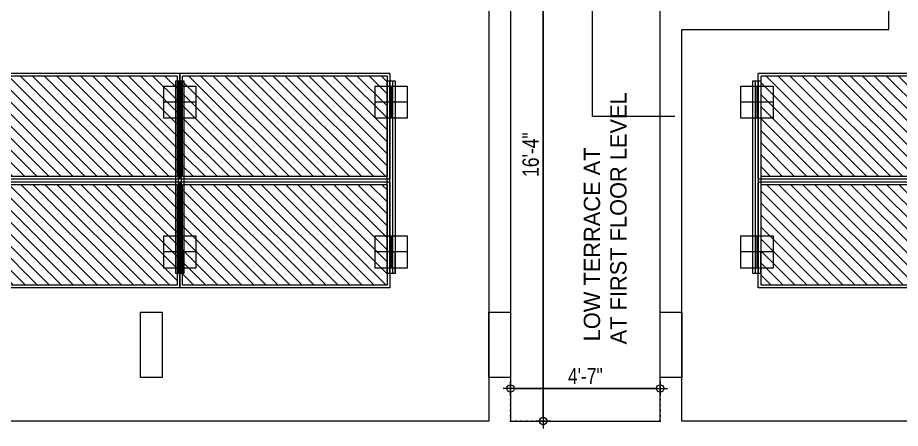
# Model space of a CAD drawing. Header units: inches. Extents: x 13 to 21264, y -72369 to -55.
# Drawn here: x 14315.9 to 14640.3, y -72096.3 to -71945.2 of the extents above; entities that cross this region are included whole.
import ezdxf

# ---------------------------------------------------------------- set-up
doc = ezdxf.new("R2010")
doc.units = ezdxf.units.IN
doc.header["$LTSCALE"] = 15
doc.header["$MEASUREMENT"] = 0
doc.header["$PDMODE"] = 34
doc.linetypes.add('DOT2', pattern=[0.125, 0, -0.125])
doc.layers.get('0').update_dxf_attribs({"linetype": 'CONTINUOUS', "lineweight": 13})
doc.layers.get('DEFPOINTS').update_dxf_attribs({"linetype": 'CONTINUOUS', "lineweight": 13})
for name, color, linetype, lineweight in [('1P', 252, 'CONTINUOUS', 13), ('INNER DIM', 30, 'CONTINUOUS', 13), ('parapet wall', 4, 'CONTINUOUS', 13), ('TEXT', 4, 'CONTINUOUS', 13), ('TYPICAL COL ELEVATION', 8, 'CONTINUOUS', 40)]:
    doc.layers.add(name, color=color, linetype=linetype, lineweight=lineweight)
doc.layers.add('EL-Lighting', color=7, linetype='CONTINUOUS')
doc.styles.add('rob', font='')
doc.styles.add('RS', font='', dxfattribs={"width": 0.8})
doc.styles.get('rob').set_extended_font_data('Century Gothic')
doc.styles.get('RS').set_extended_font_data('Century Gothic')
doc.dimstyles.new('SECTION DIM', dxfattribs={"dimscale": 0.6, "dimtxt": 9, "dimasz": 2, "dimexe": 0, "dimexo": 0, "dimgap": 1, "dimtad": 1, "dimzin": 3, "dimdsep": 46, "dimlunit": 4, "dimtxsty": 'RS', "dimblk1": 'CUT', "dimblk2": 'CUT', "dimsah": 1, "dimcen": 0, "dimclrd": 251, "dimclre": 21, "dimclrt": 4, "dimadec": 0, "dimazin": 0, "dimtfac": 1, "dimtix": 1, "dimtofl": 0, "dimtmove": 2, "dimatfit": 3, "dimfxl": 0, "dimtolj": 1, "dimtzin": 3, "dimarcsym": 0})

# ---------------------------------------------------------------- blocks, each defined once
blk = doc.blocks.new('CUT')
at = {"layer": 'INNER DIM', "color": 8}
blk.add_line((-1.8, 0), (1.8, 0), dxfattribs=at)
at = {"layer": 'INNER DIM', "color": 9}
blk.add_line((0, 1.8), (0, -1.8), dxfattribs=at)
blk.add_circle((0, 0), 0.9, dxfattribs=at)
blk = doc.blocks.new('*D255')
at = {"layer": 'DEFPOINTS', "color": 0, "transparency": 16777216}
for p in [(14497.04, -71897.63, 0.01), (14509.03, -71897.63), (14497.03, -72093.64, 0.01)]:
    blk.add_point(p, dxfattribs=at)
at = {"layer": 'INNER DIM', "color": 21, "linetype": 'DOT2', "lineweight": -2, "transparency": 16777216}
for p, q in [((14497.04, -71897.63), (14509.03, -71897.63)), ((14497.03, -72093.64), (14509.03, -72093.64))]:
    blk.add_line(p, q, dxfattribs=at)
at = {"layer": 'INNER DIM', "color": 251, "lineweight": -2, "transparency": 16777216}
blk.add_line((14509.03, -72092.14), (14509.03, -71899.13), dxfattribs=at)
at = {"layer": 'INNER DIM', "color": 251, "lineweight": -2, "transparency": 16777216, "xscale": 1.5, "yscale": 1.5, "zscale": 1.5}
for p, rotation in [((14509.03, -71897.63), 90), ((14509.03, -72093.64), 270)]:
    blk.add_blockref('CUT', p, dxfattribs=dict(at, rotation=rotation))
at = {"layer": 'INNER DIM', "color": 7, "lineweight": 0, "transparency": 16777216, "insert": (14504.46, -71995.63), "char_height": 6, "attachment_point": 5, "rotation": 90, "style": 'RS'}
blk.add_mtext('\\A1;16\'-4"', dxfattribs=at)
blk = doc.blocks.new('*D256')
at = {"layer": 'DEFPOINTS', "color": 0, "transparency": 16777216}
for p in [(14552.03, -72081.64), (14497.03, -72093.64, 0.01), (14552.03, -72093.64, 0.01)]:
    blk.add_point(p, dxfattribs=at)
at = {"layer": 'INNER DIM', "color": 21, "linetype": 'DOT2', "lineweight": -2, "transparency": 16777216}
for p, q in [((14497.03, -72093.64), (14497.03, -72081.64)), ((14552.03, -72093.64), (14552.03, -72081.64))]:
    blk.add_line(p, q, dxfattribs=at)
at = {"layer": 'INNER DIM', "color": 251, "lineweight": -2, "transparency": 16777216}
blk.add_line((14498.53, -72081.64), (14550.53, -72081.64), dxfattribs=at)
at = {"layer": 'INNER DIM', "color": 251, "lineweight": -2, "transparency": 16777216, "xscale": 1.5, "yscale": 1.5, "zscale": 1.5, "rotation": 180}
blk.add_blockref('CUT', (14497.03, -72081.64), dxfattribs=at)
at = {"layer": 'INNER DIM', "color": 251, "lineweight": -2, "transparency": 16777216, "xscale": 1.5, "yscale": 1.5, "zscale": 1.5}
blk.add_blockref('CUT', (14552.03, -72081.64), dxfattribs=at)
at = {"layer": 'INNER DIM', "color": 7, "lineweight": 0, "transparency": 16777216, "insert": (14524.53, -72077.07), "char_height": 6, "attachment_point": 5, "style": 'RS'}
blk.add_mtext('\\A1;4\'-7"', dxfattribs=at)
blk = doc.blocks.new('Waaree-325 Wp')
at = {"linetype": 'ByBlock', "true_color": 0xf8d731}
h = blk.add_hatch(dxfattribs=at)
h.set_pattern_fill('ANSI31', color=40, scale=25)
h.set_pattern_definition([(45, (-1275.805, 28322.5938), (-2.2097087, 2.2097087), [])])
h.paths.add_polyline_path([(1, 1), (37.96875, 1), (37.96875, 76.171875), (1, 76.171875)])
at = {"color": 40, "linetype": 'ByBlock', "true_color": 0xf8d731}
for p, q in [((0, 77.171875), (0, 0)), ((0, 77.171875), (38.96875, 77.171875)), ((1, 76.171875), (1, 1)), ((1, 76.171875), (37.96875, 76.171875)), ((37.96875, 76.171875), (37.96875, 1)), ((38.96875, 77.171875), (38.96875, 0)), ((38.96875, 0), (0, 0)), ((37.96875, 1), (1, 1))]:
    blk.add_line(p, q, dxfattribs=at)

msp = doc.modelspace()

# ---------------------------------------------------------------- linework, layer by layer
at = {"layer": '1P', "lineweight": 0, "ltscale": 3}
for p, q in [((14527.031, -71897.635, -0.033), (14527.031, -71981.635, -0.017)), ((14557.388, -71981.635, -0.019), (14527.388, -71981.635, -0.019))]:
    msp.add_line(p, q, dxfattribs=at)
at = {"layer": 'EL-Lighting', "lineweight": 0}
for p, q in [((14375.009, -72039.305, 0), (14375.009, -71968.439, 0)), ((14375.009, -71968.439, 0), (14375.501, -71968.439, 0)), ((14375.993, -71968.439, 0), (14375.993, -72039.305, 0)), ((14376.977, -71968.439, 0), (14376.977, -71976.313, 0)), ((14452.657, -72039.305, 0), (14452.657, -71968.439, 0)), ((14452.657, -71968.439, 0), (14453.149, -71968.439, 0)), ((14453.641, -71968.439, 0), (14453.641, -72039.305, 0)), ((14454.625, -71968.439, 0), (14454.625, -71976.313, 0)), ((14587.101, -72039.305, 0), (14587.101, -71968.439, 0)), ((14587.101, -71968.439, 0), (14587.593, -71968.439, 0)), ((14588.085, -71968.439, 0), (14588.085, -72039.305, 0)), ((14589.069, -71968.439, 0), (14589.069, -71976.313, 0)), ((14375.501, -71970.408, 0), (14375.501, -71982.219, 0)), ((14453.149, -71970.408, 0), (14453.149, -71982.219, 0)), ((14587.593, -71970.408, 0), (14587.593, -71982.219, 0)), ((14381.407, -71976.313, 0), (14369.596, -71976.313, 0)), ((14376.977, -71976.313, 0), (14374.025, -71976.313, 0)), ((14459.055, -71976.313, 0), (14447.244, -71976.313, 0)), ((14454.625, -71976.313, 0), (14451.673, -71976.313, 0)), ((14593.499, -71976.313, 0), (14581.688, -71976.313, 0)), ((14589.069, -71976.313, 0), (14586.117, -71976.313, 0)), ((14375.501, -72025.526, 0), (14375.501, -72037.337, 0)), ((14453.149, -72025.526, 0), (14453.149, -72037.337, 0)), ((14587.593, -72025.526, 0), (14587.593, -72037.337, 0)), ((14381.407, -72031.431, 0), (14369.596, -72031.431, 0)), ((14376.977, -72031.431, 0), (14374.025, -72031.431, 0)), ((14376.977, -72039.305, 0), (14376.977, -72031.431, 0)), ((14459.055, -72031.431, 0), (14447.244, -72031.431, 0)), ((14454.625, -72031.431, 0), (14451.673, -72031.431, 0)), ((14454.625, -72039.305, 0), (14454.625, -72031.431, 0)), ((14593.499, -72031.431, 0), (14581.688, -72031.431, 0)), ((14589.069, -72031.431, 0), (14586.117, -72031.431, 0)), ((14589.069, -72039.305, 0), (14589.069, -72031.431, 0))]:
    msp.add_line(p, q, dxfattribs=at)
at = {"layer": 'EL-Lighting', "lineweight": 0, "elevation": 0}
for points in [[(14374.025, -71968.439), (14376.977, -71968.439), (14376.977, -72039.305), (14374.025, -72039.305)], [(14451.673, -71968.439), (14454.625, -71968.439), (14454.625, -72039.305), (14451.673, -72039.305)], [(14586.117, -71968.439), (14589.069, -71968.439), (14589.069, -72039.305), (14586.117, -72039.305)], [(14369.596, -71970.408), (14381.407, -71970.408), (14381.407, -71982.219), (14369.596, -71982.219)], [(14447.244, -71970.408), (14459.055, -71970.408), (14459.055, -71982.219), (14447.244, -71982.219)], [(14581.688, -71970.408), (14593.499, -71970.408), (14593.499, -71982.219), (14581.688, -71982.219)], [(14369.596, -72025.526), (14381.407, -72025.526), (14381.407, -72037.337), (14369.596, -72037.337)], [(14447.244, -72025.526), (14459.055, -72025.526), (14459.055, -72037.337), (14447.244, -72037.337)], [(14581.688, -72025.526), (14593.499, -72025.526), (14593.499, -72037.337), (14581.688, -72037.337)]]:
    msp.add_lwpolyline(points, close=True, dxfattribs=at)
at = {"layer": 'parapet wall', "lineweight": 0, "ltscale": 3}
for p, q in [((14497.035, -71897.633, -0.009), (14497.035, -72093.636, -0.009)), ((14552.035, -72093.636, -0.009), (14552.035, -71941.635, -0.009))]:
    msp.add_line(p, q, dxfattribs=at)
at = {"layer": 'parapet wall', "lineweight": 0, "ltscale": 3, "elevation": -0.009}
for points in [[(14489.035, -71897.634), (14489.035, -72093.636), (13693.036, -72093.636), (13693.036, -71949.635), (13769.035, -71949.635), (13769.035, -71853.635), (13713.035, -71853.635), (13713.035, -71749.632), (13630.036, -71749.632), (13630.036, -72093.636), (13560.123, -72093.636)], [(14489.035, -71897.634), (14489.035, -72093.636), (13693.036, -72093.636), (13693.036, -71949.635), (13769.035, -71949.635), (13769.035, -71853.635), (13713.035, -71853.635), (13713.035, -71749.632), (13630.036, -71749.632), (13630.036, -72093.636), (13560.123, -72093.636)], [(15765.033, -71897.635), (15765.035, -72093.636), (15697.034, -72093.636), (14560.035, -72093.636), (14560.035, -71949.635), (14636.035, -71949.635), (14636.035, -71853.635), (14584.034, -71853.635), (14584.034, -71853.635), (14584.034, -71853.635), (14584.034, -71853.635)], [(14497.035, -72093.636), (14552.035, -72093.636)]]:
    msp.add_lwpolyline(points, dxfattribs=at)
at = {"layer": 'TYPICAL COL ELEVATION', "lineweight": 0, "ltscale": 3, "elevation": -0.009}
for points in [[(14361.034, -72053.635), (14369.034, -72053.635), (14369.034, -72077.635), (14361.034, -72077.635)], [(14489.034, -72053.635), (14497.034, -72053.635), (14497.034, -72077.635), (14489.034, -72077.635)], [(14552.034, -72053.635), (14560.034, -72053.635), (14560.034, -72077.635), (14552.034, -72077.635)]]:
    msp.add_lwpolyline(points, close=True, dxfattribs=at)

# ---------------------------------------------------------------- block references
at = {"linetype": 'ByBlock', "lineweight": 0, "rotation": 270}
for p in [(14298.313, -71965.727, 0), (14375.485, -71965.727, 0), (14588.085, -71965.727, 0), (14298.313, -72005.696, 0), (14375.485, -72005.696, 0), (14588.085, -72005.696, 0)]:
    msp.add_blockref('Waaree-325 Wp', p, dxfattribs=at)

# ---------------------------------------------------------------- texts
at = {"layer": 'TEXT', "lineweight": 0, "style": 'rob'}
for s, p in [('AT FIRST FLOOR LEVEL', (14539.657, -72065.422, -0.009)), ('LOW TERRACE AT ', (14529.946, -72064.308, -0.009))]:
    msp.add_text(s, height=6, rotation=90, dxfattribs=at).set_placement(p)

# ---------------------------------------------------------------- dimensions: what is measured, and where the dimension line sits
at = {"layer": 'INNER DIM', "lineweight": 0}
dim = msp.add_linear_dim(base=(14509.034, -71897.633, -0.009), p1=(14497.034, -72093.636, 0.004), p2=(14497.037, -71897.633, 0.004), angle=90, dimstyle='SECTION DIM', override={"dimscale": 1, "dimtxt": 6, "dimasz": 1.5, "dimclrt": 7, "dimfxl": 2}, dxfattribs=at)
dim.commit()
dim.dimension.update_dxf_attribs({"geometry": '*D255', "text_midpoint": (14504.463, -71995.635, -0.009)})
dim = msp.add_linear_dim(base=(14552.034, -72081.636, -0.009), p1=(14497.034, -72093.636, 0.004), p2=(14552.034, -72093.636, 0.004), dimstyle='SECTION DIM', override={"dimscale": 1, "dimtxt": 6, "dimasz": 1.5, "dimclrt": 7, "dimfxl": 2}, dxfattribs=at)
dim.commit()
dim.dimension.update_dxf_attribs({"geometry": '*D256', "text_midpoint": (14524.534, -72077.065, -0.009)})

doc.saveas('drawing.dxf')
